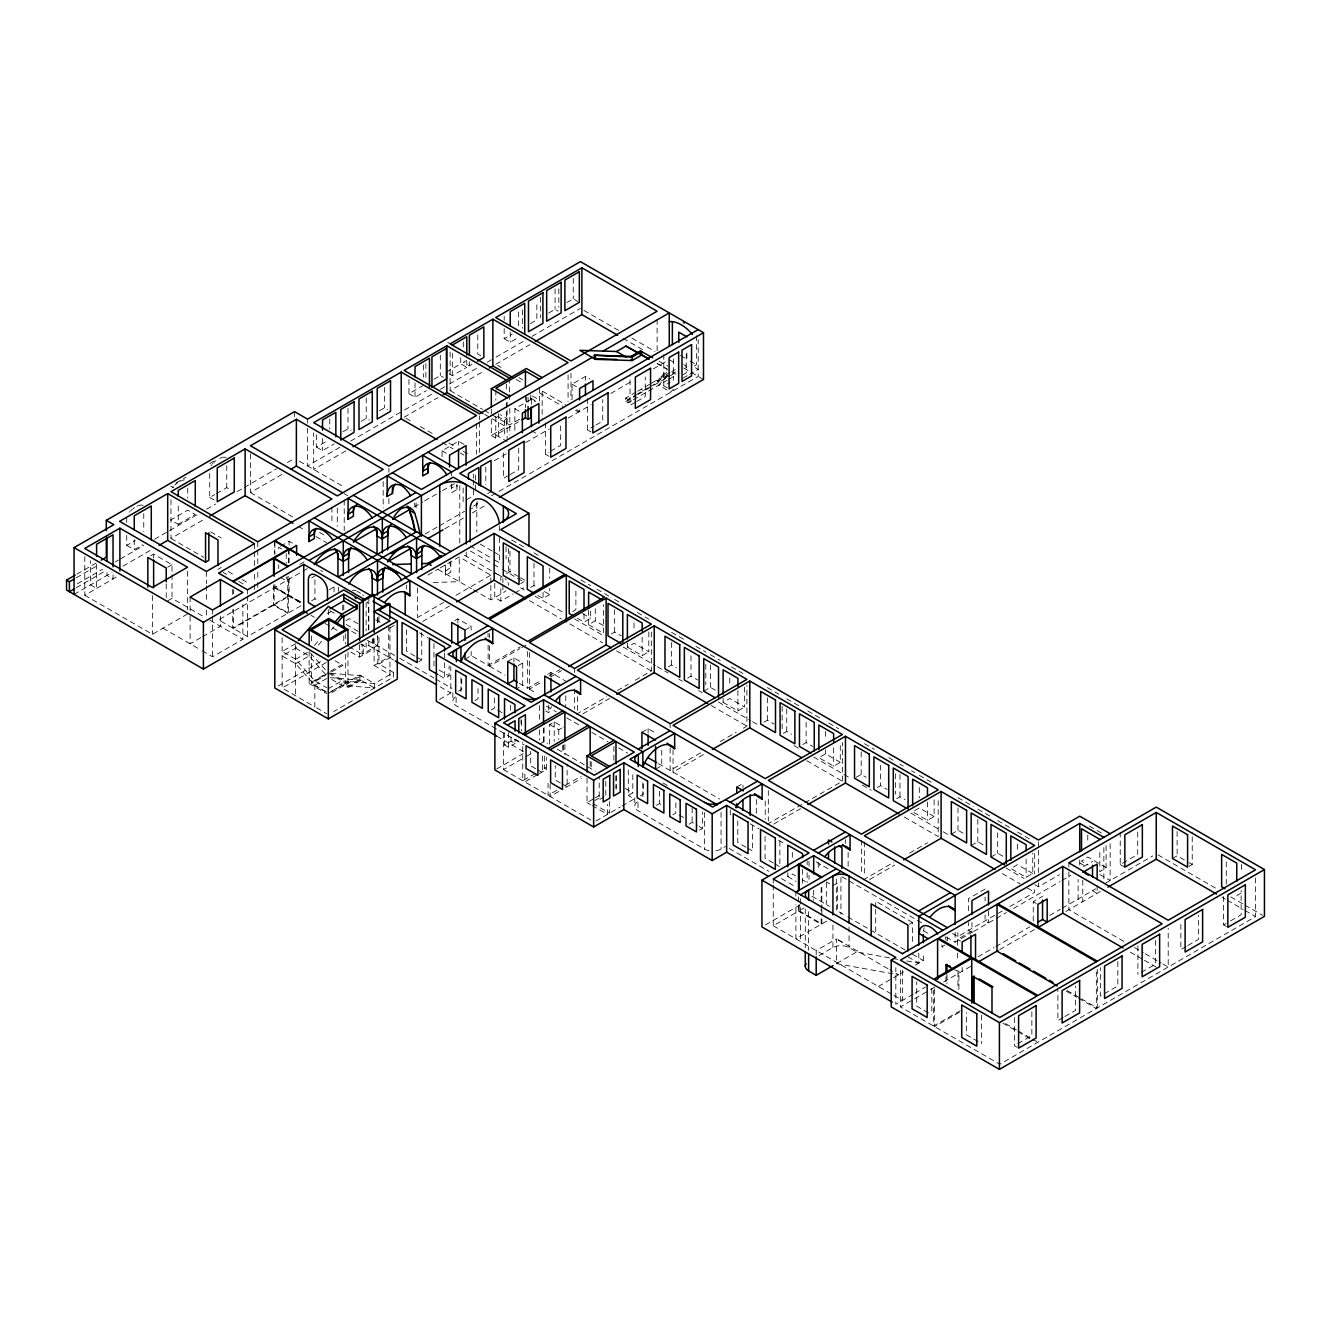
<?xml version="1.0" encoding="UTF-8"?>
<svg xmlns="http://www.w3.org/2000/svg" width="1331" height="1331" viewBox="0 0 1331 1331"><rect width="100%" height="100%" fill="white"/><g stroke="black" fill="none" stroke-linecap="round" stroke-linejoin="round"><path stroke-width="0.75" stroke-dasharray="5 3.75" d="M450.81 561.848L450.81 572.214L445.502 575.275L445.469 570.483A20.631 11.912 60 0 0 444.271 565.226M477.197 501.504A21.213 12.245 60 0 0 476.814 503.501L476.681 505.697L470.126 509.474M451.658 483.985L451.658 492.653L456.966 489.575L456.949 484.783M326.627 692.137L314.815 685.332L295.632 663.72L282.139 655.933L295.632 648.13L298.244 645.069M318.325 645.152L322.252 640.544M331.419 629.779L334.014 626.735M650.16 386.622L658.662 381.731L666.698 372.397M667.047 375.458L658.662 385.191L670.807 392.196L673.486 389.085M314.382 645.502L319.623 639.512M1106.094 845.684L1106.094 867.579L1099.822 871.755L1099.822 849.477M175.825 483.103L186.041 477.213M209.732 463.537L214.84 460.593M76.915 574.127L95.932 563.163M126.728 535.395L126.728 545.377L135.246 540.453M209.732 473.503L209.732 497.461L214.84 494.516M216.537 493.518L226.752 487.628L231.278 490.224M76.3 577.77L98.777 564.81M126.728 545.377L134.248 549.72L142.766 544.795M178.238 524.331L195.274 514.498L187.738 510.156L170.717 519.988L178.238 524.331L178.238 504.366M77.314 583.827L102.454 569.319M115.032 562.065L118.609 560.002M120.406 558.953L143.748 545.477M154.529 539.255L197.62 514.382M206.588 509.207L215.572 504.016M237.118 491.588L242.492 488.477M244.288 487.429L276.615 468.778M287.38 462.556L294.567 458.413M316.462 434.854L316.462 447.1L326.444 441.343M342.999 431.776L347.99 428.898L351.035 430.645M361.233 421.262L366.225 418.367L369.269 420.13M379.468 410.73L384.459 407.852L387.487 409.599M408.95 379.418L408.95 393.71L423.408 385.358M433.889 379.302L440.311 375.592L443.356 377.355M446.268 372.164L460.709 363.829L466.798 367.323L466.798 361.2M466.515 360.468L463.304 362.315L469.394 365.825L472.605 363.979M504.183 328.507L504.183 338.723L512.219 334.098M530.42 323.583L536.842 319.873L536.842 301.488M548.638 313.068L555.06 309.358L558.088 311.105M566.84 302.553L573.262 298.843L577.82 301.471M76.3 587.703L105.681 570.749M316.462 447.1L322.535 450.61L334.181 443.889M408.95 393.71L415.022 397.22L426.269 390.732M449.312 373.911L452.34 375.675L466.798 367.323M504.183 338.723L510.255 342.233L518.291 337.592M74.07 594.391L112.103 572.446M123.034 566.141L152.167 549.304M170.967 499.824L170.967 538.456L204.508 519.09M250.478 453.904L250.478 492.553L282.255 474.202M150.736 555.759L153.631 554.095L172.015 564.71L172.015 572.629M339.904 447.266L307.577 465.933L307.577 425.255M350.669 441.06L402.727 410.996M404.524 409.965L433.24 393.377M440.428 389.234L447.599 385.092M449.396 384.06L478.112 367.472M487.096 362.298L494.267 358.139M496.064 357.107L524.797 340.52M531.967 336.377L580.432 308.393M84.785 556.591L84.785 595.24L118.176 575.94M345.827 450.86L313.667 469.444L313.667 432.825M404.125 417.202L437.949 397.67M450.128 352L450.128 390.649L483.968 371.116M495.748 364.311L529.854 344.629M167.673 567.222L172.015 564.71M217.968 569.385L221.245 567.488M167.673 600.88L172.015 598.368L204.774 617.285M442.042 456.666L442.042 450.776L458.53 441.26L466.05 445.602M514.847 430.329L514.847 408.733L531.352 399.217L535.861 401.829M280.458 546.226L289.11 541.218L296.63 545.56M497.461 416.204L504.399 420.213L507.111 418.649L500.173 414.64M572.08 399.45L572.08 384.16L585.457 376.44L589.982 379.052M491.322 419.215L491.322 435.487L506.296 426.852L506.296 402.444M519.639 419.149L509.573 424.955L491.555 414.557M518.474 421.894L495.831 434.971L507.111 441.476M84.785 595.24L152.416 634.271L187.521 614.007M491.322 435.487L495.731 438.049L498.443 436.485L498.443 413.642M299.808 564.294L306.945 560.185M307.278 568.67L218.567 619.897L247.499 636.601L301.621 605.355M413.941 507.094L422.842 501.953M424.622 500.922L440.661 491.671M442.441 490.64L454.503 483.669M494.283 460.709L506.562 453.621M525.678 442.591L549.204 428.998M568.171 418.05L591.313 404.691M610.729 393.477L632.009 381.198M653.305 368.903L667.496 360.701M200.831 637.665L190.117 643.838L190.117 613.341M202.611 636.634L220.447 626.335L220.447 616.17M311.654 577.87L314.931 575.974M631.676 400.764L628.082 402.844L625.77 401.496L625.77 398.036L635.952 392.163M637.665 391.181L649.545 384.31M651.242 383.328L670.042 372.48M671.756 371.499L675.166 369.519M667.829 375.092L657.497 381.049L667.53 369.402L657.148 363.679M625.77 398.036L628.082 399.383L634.87 395.457M636.567 394.475L648.463 387.604M664.585 378.303L670.708 374.76M672.421 373.778L675.832 371.815M625.77 401.496L636.301 395.423M638.065 394.409L652.123 386.289M653.87 385.275L674.95 373.113M287.746 576.756L287.746 613.358L273.57 605.172L233.324 628.415L233.324 608.084M274.153 586.538L274.153 604.84L289.11 596.205L301.505 603.376L274.918 587.354L274.918 583.294M633.473 399.716L667.214 380.25M668.927 379.252L675.782 375.309M696.412 335.778L696.412 364.727L693.301 366.524L698.193 369.353L689.674 374.277M466.582 499.707L473.503 495.714L473.503 487.878M508.575 475.466L503.484 478.395L503.484 450.993M510.255 474.502L518.724 469.61L518.724 448.081M545.444 422.875L545.444 454.187L548.821 452.224M550.518 451.259L560.667 445.386L560.667 423.857M587.503 398.585L587.503 429.896L594.275 425.987M595.972 425.005L602.743 421.095L602.743 399.566M635.103 402.411L630.029 405.339L630.029 375.991M636.8 401.43L645.252 396.555L645.252 376.972M663.803 354.528L663.803 385.857L670.175 382.163M683.069 374.726L686.247 372.88L686.247 351.351M682.87 378.204L687.977 375.259M487.612 493.685L491.072 491.688M202.196 650.809L212.527 656.782L242.874 639.279L242.874 604.707M425.055 534.08L437.616 526.843M439.413 525.795L464.519 511.304M473.487 506.129L480.674 501.987M491.422 495.764L698.193 376.39L698.193 339.555M329.123 589.849L334.048 587.004A11.014 6.356 60 0 0 333.981 585.79M311.654 600.747L314.931 598.85L318.408 600.863M444.737 528.856L463.371 518.092M472.322 512.917L486.664 504.649M327.493 613.674L330.77 611.794M295.632 643.672L282.139 651.475L295.632 659.261L314.815 680.873L326.627 687.694M345.993 620.579L349.271 618.682L357.956 623.69M427.933 575.025L438.365 569.003M440.112 568.004L459.245 556.94L490.84 575.175L490.84 583.427M445.502 571.115L450.76 567.422A20.631 11.912 60 0 0 449.579 562.164M295.632 659.261L309.141 651.475L325.579 669.992M295.632 663.72L309.141 655.933L325.579 674.434M278.345 685.964L322.551 660.442M282.139 637.649L282.139 688.011L328.324 661.324M389.85 627.949L394.392 625.337M360.784 644.088L366.125 647.182L368.837 645.618L393.444 659.827M367.423 640.361L394.392 655.135L378.952 664.053L378.952 635.087M417.102 617.75L443.722 602.377M455.967 595.306L494.766 572.912L500.805 576.373L500.805 580.499M309.141 651.475L309.141 683.552L328.807 672.188M330.437 671.257L341.834 664.668M326.627 674.052L314.815 680.873L314.815 706.877L282.139 688.011M311.454 654.586L311.454 683.552L325.346 675.532M331.602 671.922L342.999 665.334L335.079 660.775M350.785 652.024L359.586 657.098L374.144 648.696M422.742 621.444L449.512 605.988M506.629 573.545L509.956 571.631L518.691 576.672M314.815 685.332L326.627 678.511M328.324 688.659L341.817 680.873L374.527 683.535L393.61 672.521L393.61 676.963L333.648 711.586M374.127 638.597L374.127 665.5L388.702 657.098L388.702 627.284M331.702 691.172L341.817 685.332L374.527 687.994L374.527 683.535L359.852 675.083L346.842 682.603L346.842 687.046L347.99 687.711L361.017 680.208L361.017 675.749L330.288 673.236M345.677 654.303L345.677 683.269L328.324 693.285L311.454 683.552M454.786 620.662L457.881 618.882L471.157 626.535L471.157 632.757M473.287 589.766L490.84 599.898L502.885 592.944A18.75 10.831 0 0 0 505.946 590.731M331.901 692.553L361.017 675.749M520.687 583.594L524.015 581.664M346.842 687.046L359.852 679.525L374.527 687.994M494.766 583.211L494.766 597.636L500.805 601.096L513.134 593.975M514.897 592.961L523.699 587.886M530.653 587.42L533.981 585.507L537.474 587.52M464.985 630.095L471.157 626.535M418.699 661.757L421.727 660.01L421.727 632.508M537.807 595.39L543.048 598.418L549.703 594.574L549.703 588.468M464.985 659.144L471.157 655.584L488.128 665.384L520.271 646.833M439.529 675.516L444.571 678.427L449.096 675.815L449.096 665.999M572.563 611.611L575.89 609.698L575.89 589.3M489.542 645.851L489.542 666.199L519.889 648.679M521.669 647.648L527.026 644.553M439.563 699.457L450.81 692.952L450.81 666.515M507.76 661.457L513.932 657.897L522.717 662.971L522.717 685.365L516.544 688.926M458.696 691.138L461.724 689.391L461.724 677.046M577.438 618.283L584.01 622.076L590.665 618.233L590.665 610.08M588.618 610.447L588.618 624.721L595.273 620.878L603.492 625.637M518.092 665.65L522.717 662.971M474.984 700.555L478.012 698.792L478.012 686.447M611.328 634.005L614.656 632.075L621.228 635.869M547.823 674.285L550.918 672.504L565.775 681.173M519.206 683.335L527.658 688.21L541.933 679.958M549.071 675.832L559.785 669.643M491.272 709.955L494.317 708.192L494.317 695.847M529.372 652.589L529.372 689.192L541.867 681.971M550.801 676.83L561.499 670.641M627.383 643.039L627.383 647.116L634.038 643.272L648.829 651.807L648.829 631.41M627.383 647.116L642.174 655.651L648.829 651.807M504.416 732.566L504.416 744.977L511.037 741.151L515.047 743.463L515.047 739.337M504.416 744.977L508.425 747.29L515.047 743.463M549.67 744.145L549.67 724.53L554.195 721.901L563.312 727.159M576.356 714.265L606.703 696.729M617.418 690.556L628.132 684.367M635.27 680.241L651.341 670.957L651.341 630.295M582.812 713.865L609.598 698.409M549.67 724.53L558.77 729.787L561.798 728.04M668.295 666.881L671.623 664.968L676.547 667.813M496.663 768.935L523.299 753.562M539.537 744.179L544.08 741.567L547.457 743.513M503.517 732.998L503.517 769.601L524.397 757.539M526.144 756.54L533.099 752.514M687.678 678.078L691.005 676.165L697.577 679.958M535.345 773.461L522.767 780.715L522.767 742.082M544.346 756.158L544.346 768.253L547.707 766.323M537.425 774.675L524.863 781.929L524.863 771.764M539.221 773.627L546.442 769.468L546.442 757.356M703.733 691.188L710.388 687.345L715.313 690.19M641.941 732.266L648.114 728.706L656.632 733.631M556.741 790.281L548.039 795.306L548.039 783.11M565.442 785.257L581.098 776.223M558.837 791.496L550.136 796.52L550.136 784.308M565.791 787.47L581.464 778.435M723.116 698.309L723.116 702.385L729.771 698.542L744.561 707.077L744.561 686.68M723.116 702.385L737.906 710.92L744.561 707.077M587.038 778.202L587.038 802.61L593.493 798.883M595.107 797.951L601.562 794.224M594.774 800.563L600.115 797.485M604.141 796.82L599.183 799.698L599.183 776.938M655.584 769.185L661.757 765.624L661.757 749.02M658.346 763.661L670.142 770.466L702.286 751.915M720.138 741.6L736.209 732.333M743.347 728.207L746.924 726.144L746.924 685.465M628.299 769.917L628.299 795.422L632.824 792.81L632.824 771.231M673.037 749.769L673.037 772.146L705.18 753.579M764.027 722.151L767.355 720.237L773.927 724.031M595.922 821.044L620.163 807.052M621.926 806.037L634.305 798.899L628.299 795.422M640.211 795.938L643.239 794.191L643.239 781.846M656.499 805.338L659.527 803.591L663.004 805.604M783.41 733.348L786.737 731.434L791.662 734.279M672.787 814.755L675.832 812.991L675.832 800.646M802.793 744.545L806.12 742.615L812.692 746.425M736.775 787.02L742.948 783.46L742.948 787.603M689.075 824.155L692.12 822.408L697.328 825.403M840.294 762.347L825.519 753.812L818.864 757.655L833.639 766.19L840.294 762.347L840.294 741.949M699.507 830.178L702.535 828.414L702.535 811.96M715.878 850.775A11.663 6.738 0 0 0 721.053 848.978L725.595 846.366M856.199 777.287L861.19 774.409L866.115 777.254M877.245 787.519L880.573 785.606L887.145 789.399M896.628 798.716L899.956 796.803L904.897 799.648M787.786 872.67L787.786 876.597L792.328 873.968L795.622 875.881M934.129 816.519L919.305 807.967L912.65 811.81L927.474 820.362L934.129 816.519L934.129 798.167M832.873 885.681L837.415 883.052L837.415 910.92L846.117 915.944M765.441 924.929L800.297 904.797M773.244 885.098L773.244 925.76L798.5 911.186L821.177 924.263L821.177 914.098M799.182 904.681L799.182 910.787L804.007 908.008M863.22 879.891L893.583 862.355M909.639 853.088L927.507 842.773M869.692 879.492L894.682 865.067M951.332 834.138L957.987 830.294L963.095 833.239M826.667 921.085L795.905 938.854L795.905 904.281M971.164 845.601L977.819 841.758L982.927 844.686M819.047 955.558L832.94 947.539A11.463 6.622 0 0 1 849.045 947.589L856.615 951.964L890.705 958.087M990.996 857.048L997.651 853.204L1002.742 856.149M816.202 954.693L816.202 950.567L836.434 938.904L836.434 963.627L856.615 951.964M909.422 924.196L912.434 922.45L912.434 944.311M985.09 889.058L968.519 898.625L968.519 912.55M1032.773 873.469L1017.483 864.651L1010.828 868.494L1026.118 877.312L1032.773 873.469L1032.773 853.088M1034.886 884.716L1038.479 886.795L1059.493 874.667M952.497 933.48L957.887 936.591L1002.792 910.67M1009.88 906.577L1034.669 892.269L1034.669 886.18M941.932 944.993A15.806 9.134 60 0 1 942.015 946.74L946.557 944.128M957.505 945.193L957.505 939.337L970.915 931.6M1083.517 866.597L1092.518 861.407M878.377 986.471L891.853 978.684M893.534 977.719L903.633 971.88M915.429 965.075L923.315 960.516L923.315 952.563M946.158 936.957L955.142 942.148L971.963 932.432L971.963 922.499M973.61 931.484L1006.419 912.55M1013.573 908.424L1060.075 881.555M1061.872 880.523L1070.823 875.365M1033.255 921.019L1033.255 901.686L1042.556 896.329M1120.22 832.108L1120.22 864.534L1137.722 854.419L1137.722 830.095M913.133 994.24L895.83 1004.24L895.83 967.62M914.913 993.209L925.561 987.07M978.035 956.773L994.074 947.522M995.854 946.491L1029.695 926.942M1049.66 915.412L1060.341 909.256M1062.121 908.224L1095.762 888.809M1105.445 883.218L1152.696 855.933M954.527 969.85L958.919 971.264L958.919 990.796M900.455 970.299L900.455 1006.902L912.833 999.764M914.613 998.732L928.755 990.563M930.519 989.549L935.826 986.487M943.612 981.995L973.859 964.526M999.714 949.602L1034.42 929.57M1065.832 911.436L1100.72 891.288M1172.495 858.462L1177.12 855.783L1187.185 861.59M1189.132 866.281L1192.227 864.501L1192.227 832.075M960.167 1010.745L933.647 1026.068L933.647 987.419M959.368 1012.325L934.612 1026.617L934.612 987.985M1236.749 895.547L1241.374 892.868M1017.866 1043.67L1031.858 1035.601L1031.858 1011.277M1063.136 1017.533L1057.879 1020.578L1057.879 990.164M1064.883 1016.535L1075.398 1010.462L1075.398 986.138M1141.399 972.345L1155.408 964.26L1155.408 939.952M1186.121 946.541L1180.863 949.569L1180.863 921.185M1187.868 945.526L1198.366 939.453L1198.366 915.129M1223.622 896.512L1223.622 924.895L1228.862 921.851M1230.609 920.852L1241.124 914.78L1241.124 890.456M1255.582 877.944L1255.582 916.593L999.797 1064.251L900.455 1006.902M767.039 824.355L802.926 803.841M804.723 802.809L842.407 781.28L842.407 742.631M773.71 824.072L800.613 808.682M433.24 582.496L459.245 581.664L459.245 556.94M330.288 677.695L361.017 680.208M892.718 958.453L898.741 959.535M906.76 960.982L918.789 963.145L918.789 953.196M836.434 963.627L898.575 974.808L889.724 969.7M659.061 361.267L667.813 366.092M300.756 601.911L274.918 587.354L300.457 602.094M680.391 355.477L686.879 359.22L686.879 351.085M690.057 361.067L696.412 364.727M683.735 364.578L686.047 365.909L686.047 369.369M583.993 310.456L621.294 331.985M631.959 338.141L655.052 351.484M669.26 359.686L675.699 363.396M683.735 368.038L703.5 379.451M623.074 338.357L642.79 349.737M657.148 363.363L666.798 368.92M672.454 372.198L675.915 374.194M656.349 380.383L658.662 381.731M663.803 385.857L667.33 387.887M641.06 389.218L643.372 390.549M572.08 384.16L579.601 388.502M576.606 409.715L579.601 411.445L579.601 407.619M480.79 355.743L477.762 353.979L477.762 333.565M497.544 365.343L501.122 367.406M519.04 377.754L522.617 379.817M542.333 391.198L565.608 404.641M575.491 410.347L578.503 412.078M516.145 379.418L523.316 383.561M539.438 392.861L562.714 406.304M447.782 342.416L452.34 345.045M532.5 395.989L539.421 399.982M587.503 429.896L591.047 431.943M534.979 400.548L528.058 396.555L528.058 406.937M514.847 408.733L522.368 413.076M531.352 430.628L538.872 434.971M450.128 390.649L482.554 409.366M484.351 410.397L489.758 413.525M484.684 414.374L506.296 426.852M545.444 454.187L548.971 456.234M1188.866 862.555L1192.227 864.501M405.922 418.233L411.296 421.345M420.247 426.519L432.791 433.756M448.913 443.057L456.067 447.199M463.238 451.325L470.409 455.468M1158.02 854.901L1216.551 888.709M1230.742 896.894L1243.171 904.065M1244.934 905.097L1262.67 915.329M442.441 442.657L453.172 448.863M460.343 453.006L463.92 455.069M1221.875 897.127L1225.435 899.174M1227.199 900.205L1243.171 909.422M1244.951 910.437L1255.582 916.593M442.042 450.776L448.048 454.254M1089.44 826.118L1102.767 833.805M1120.22 864.534L1124.845 867.196M1223.622 924.895L1226.433 926.509M1106.094 867.579L1087.76 856.998L1081.504 861.174L1088.159 865.034M1079.757 862.954L1086.029 866.581M1099.805 874.534L1110.137 880.506L1110.137 841.858M511.703 540.003L523.932 547.058M533.981 552.881L539.221 555.892M580.815 579.9L590.665 585.607M596.92 589.2L610.064 596.787M614.656 599.449L619.581 602.294M637.333 612.543L648.829 619.181M671.623 632.341L684.766 639.928M695.93 646.367L705.796 652.057M710.388 654.719L720.254 660.409M731.418 666.864L742.914 673.503M767.355 687.611L778.851 694.25M786.737 698.792L801.528 707.343M807.767 710.937L820.911 718.524M828.797 723.082L838.663 728.772M864.468 743.68L874.334 749.37M888.792 757.722L893.717 760.567M899.956 764.16L903.25 766.057M911.469 770.799L914.746 772.695M919.305 775.341L934.129 783.892M957.987 797.668L973.277 806.503M977.819 809.115L991.412 816.968M997.651 820.562L1011.244 828.414M1017.483 832.025L1031.076 839.861M480.241 544.113L492.287 551.067M494.017 552.049L500.889 556.025M470.126 545.843L492.586 558.804M494.317 559.802L499.491 562.797L499.491 536.01M520.438 577.687L525.678 580.699M544.462 591.563L549.703 594.574M582.462 613.491L590.665 618.233M470.425 551.034L491.721 563.329M493.485 564.344L500.589 568.453M502.353 569.468L523.649 581.763M588.618 624.721L603.409 633.257L603.409 604.707M464.369 555.277A18.75 10.831 0 0 1 466.249 556.192L496.297 573.545M498.077 574.576L503.368 577.637M520.587 587.786L524.181 589.866M534.979 596.105L563.745 612.709M574.543 618.932L603.309 635.553M623.091 646.966L655.451 665.65M657.248 666.698L668.046 672.92M678.827 679.159L682.437 681.222M698.609 690.573L702.219 692.652M718.391 702.003L750.767 720.687M752.564 721.718L757.955 724.829M793.925 745.593L801.112 749.752M813.707 757.023L851.457 778.818M862.255 785.057L871.239 790.248M910.803 813.075L941.383 830.727M943.18 831.775L950.367 835.918M1006.12 868.111L1024.088 878.493M299.442 461.225L344.113 487.013M1123.863 941.433L1068.86 909.689L1068.86 869.01M1134.494 947.572L1143.362 952.697M1145.142 953.728L1161.114 962.945M1162.878 963.96L1168.202 967.038L1168.202 928.389M344.213 493.668L347.757 495.714M529.522 600.63L561.366 619.015M569.768 623.873L602.693 642.873M616.569 650.892L651.341 670.957M711.27 705.563L746.924 726.144M806.786 760.716L842.407 781.28M904.331 817.034L938.205 836.583L938.205 797.951M1002.276 873.569L1020.261 883.967M1027.465 888.126L1034.669 892.269M1130.202 952.114L1142.614 959.285M1144.394 960.3L1158.586 968.502M1033.255 901.686L1036.35 903.466M438.198 569.518L471.54 588.768M250.478 492.553L292.986 517.094M319.573 532.433L326.644 536.526M298.26 526.327L305.348 530.42M315.979 536.559L326.611 542.699M971.963 932.432L968.519 930.452L968.519 922.499M1067.163 990.547L1079.574 997.718M1081.354 998.749L1097.31 1007.966L1097.31 969.317M1066.198 991.113L1076.829 997.252M1078.609 998.283L1096.345 1008.515L1096.345 971.913M209.732 497.461L214.241 500.057M489.542 666.199L505.214 675.25M529.372 689.192L536.543 693.335M673.037 772.146L719.638 799.049M357.057 591.297L360.585 593.327M281.739 548.954L278.728 547.224L278.728 551.117M957.505 939.337L960.599 941.117M170.717 486.065L173.729 487.795M419.498 632.89L428.449 638.065M546.392 706.145L556.308 711.869M566.756 717.908L581.081 726.177M591.829 732.383L607.934 741.683M618.665 747.889L627.616 753.047M750.168 823.806L759.069 828.947M778.652 840.244L785.789 844.37M816.053 861.839L828.514 869.043M841.957 876.796L847.348 879.907M849.145 880.939L922.816 923.464M912.434 922.45L875.698 901.237L875.698 907.21M545.643 710.937L548.771 712.75A25.688 14.841 -60 0 1 551.65 706.595M923.315 930.702L930.768 935.011M663.004 782.961L669.959 786.987M375.758 619.813L380.616 622.609M942.015 946.74L942.897 947.239M826.551 882.02L829.712 883.851M210.597 531.884L221.245 538.023M280.225 577.338L286.248 580.815L286.248 576.922M414.989 656.116L406.587 651.275L406.587 629.646M416.67 657.098L421.727 660.01M439.014 669.992L449.096 675.815M745.992 847.231L737.773 842.473L737.773 820.861M747.639 848.18L752.581 851.025L752.581 819.597M773.278 862.97L765.042 858.229L765.042 834.653M774.925 863.919L779.85 866.78L779.85 835.336M802.194 879.675L805.488 881.571M330.021 610.746L336.776 614.639M787.786 876.597L796.021 881.338M497.777 710.205L503.002 713.216M679.292 815.005L684.517 818.016M699.058 826.418L702.535 828.414M346.193 624.472L358.355 631.493M399.782 658.263L433.956 677.995M435.753 679.026L451.941 688.377M557.24 749.17L595.29 771.131M625.237 788.418L632.824 792.81M729.188 848.446L768.769 871.289M781.364 878.56L795.755 886.879M811.943 896.212L829.512 906.361M847.864 916.959L868.744 929.005M870.491 930.02L905.446 950.201M912.434 954.244L923.315 960.516M351.617 631.227L356.891 634.271M274.352 587.686L288.528 595.872L232.742 628.082L232.742 609.781M440.062 686.746L450.81 692.952M907.908 956.856L918.789 963.145M310.855 615.271L314.432 617.334M325.113 623.507L337.608 630.711M170.967 538.456L203.66 557.34M228.2 571.498L235.154 575.524M242.109 579.534L249.063 583.56M514.781 739.004L518.791 741.3M455.385 696.828A11.663 6.738 0 0 0 456.117 705.696L523.05 744.345A11.663 6.738 0 0 0 524.214 744.911M637.283 801.861A11.663 6.738 0 0 0 638.015 810.729L704.565 849.145A11.663 6.738 0 0 0 709.856 850.842M1005.554 1023.589L1016.335 1029.811M1018.132 1030.843L1030.71 1038.113M1032.507 1039.145L1037.897 1042.256M223.175 572.397L226.653 574.393M238.831 581.431L244.055 584.442M1002.792 1023.106L1033.338 1040.742M349.055 646.783L363.247 654.985L363.247 644.637M393.61 672.521L377.804 663.387L377.804 636.484M274.153 604.84L288.328 613.025L288.328 576.423M496.679 736.143L523.299 751.516M799.182 910.787L821.843 923.88L821.843 917.774M374.127 665.5L389.95 674.634M544.346 768.253L546.442 769.468M887.927 968.652L836.434 938.904L843.704 943.13M535.761 768.736L530.686 765.807L530.686 751.333M537.458 769.717L542.549 772.662L542.549 754.045M560.334 782.927L555.243 779.983L555.243 765.508M562.031 783.909L567.122 786.837L567.122 764.094M1017.183 1047.331L1014.355 1045.7L1014.355 1017.317M592.894 803.575L609.548 813.191L609.548 801.495M587.038 802.61L590.448 804.573M592.145 805.554L607.452 814.389L607.452 804.223M928.456 1012.908L916.71 1006.136L916.71 981.812M978.085 1041.557L966.339 1034.786L966.339 1012.492M295.632 648.13L309.141 655.933M503.517 769.601L590.748 819.963M773.244 925.76L892.153 994.423M893.883 995.422L902.485 1000.396L902.485 969.883M329.972 672.854L347.99 683.269M328.324 673.07L345.677 683.269M331.702 679.476L341.817 685.332L341.817 680.873M209.915 620.246L242.874 639.279M309.141 683.552L326.577 693.617M316.512 707.842L326.627 713.699M162.981 628.182L200.465 649.811M1241.374 864.501L1241.374 872.604M1226.284 861.856L1226.284 884.167M1177.12 831.459L1177.12 855.783M1137.905 945.992L1137.905 974.375M1117.84 961.631L1117.84 985.955L1100.338 996.07L1100.338 967.687M1103.865 847.514L1103.865 880.057M1097.143 885.548L1097.143 893.351L1092.518 890.689L1092.518 886.779M1087.76 835.103L1087.76 843.072M1082.768 880.19L1082.768 901.653L1078.127 898.991L1078.127 879.458M1079.757 860.026L1079.757 866.132M1068.86 862.904L1068.86 866.98M1038.479 842.057L1038.479 848.146M1038.479 850.193L1038.479 872.554M1038.479 882.719L1038.479 886.795M1034.669 853.637L1034.669 873.968M1026.118 858.961L1026.118 877.312M1017.483 844.253L1017.483 852.406M997.651 832.807L997.651 853.204M988.517 910.936L988.517 922.882L985.09 920.902L985.09 914.929M985.09 897.027L985.09 901.004M981.446 1015.12L981.446 1043.504M977.819 819.314L977.819 841.758M962.147 967.387L962.147 971.297M957.987 807.867L957.987 830.294M957.954 971.83L957.954 989.415M957.887 932.532L957.887 936.591M957.505 953.013L957.505 960.816M955.142 932.299L955.142 942.148M947.439 937.091L947.439 940.851M946.94 974.109L946.94 983.875M945.975 976.621L945.975 982.494M931.816 988.5L931.816 1014.838M927.474 802.011L927.474 820.362M919.305 787.569L919.305 797.768M899.956 774.359L899.956 796.803M895.364 773.744L895.364 794.141M880.573 765.209L880.573 785.606M875.698 909.189L875.698 933.031M864.335 841.907L864.335 874.45M861.19 751.982L861.19 774.409M861.44 840.244L861.44 872.787M849.045 926.992L849.045 947.589M848.13 852.489L848.13 867.013M845.368 839.611L845.368 843.421M840.942 877.528L840.942 914.131M836.317 878.909L836.317 911.452M833.639 747.839L833.639 766.19M832.94 925.062L832.94 947.539M826.335 882.636L826.335 904.531M825.519 731.385L825.519 739.537M825.519 749.736L825.519 753.812M821.809 887.245L821.843 907.609M821.843 909.639L821.843 915.745M821.177 887.661L821.177 903.932M821.177 905.962L821.177 912.068M818.249 862.604L818.249 868.328A25.688 14.841 -60 0 1 820.046 864.185M813.657 890.239L813.657 900.405M809.015 861.124L809.015 867.23M809.015 875.365L809.015 879.425M808.632 911.635L808.632 950.317M807.135 860.907L807.135 864.834M807.135 872.703L807.135 882.52M806.12 722.234L806.12 742.615M805.272 909.056L805.272 947.872M802.593 869.426L802.593 883.168M800.53 898.824L800.53 941.533M798.5 896.944L798.5 911.186M795.905 892.086L795.905 896.146M792.328 852.356L792.328 858.262M786.737 708.99L786.737 731.434M782.146 706.345L782.146 728.772M773.244 878.992L773.244 883.052M768.32 790.547L768.32 821.044M767.355 697.81L767.355 720.237M765.242 800.963L765.242 819.28M756.341 799.482L756.341 814.006M737.906 690.523L737.906 710.92M730.286 809.913L730.286 817.55M729.771 678.145L729.771 686.314M721.053 812.376L721.053 848.978M710.388 664.918L710.388 687.345M705.796 664.302L705.796 684.7M704.565 812.542L704.565 849.145M692.12 808L692.12 822.408M691.005 655.767L691.005 676.165M673.353 358.804L673.353 380.333M671.623 642.524L671.623 664.968M670.142 723.698L670.142 727.758M670.142 748.105L670.142 770.466M659.527 791.246L659.527 803.591M657.115 319.373L657.115 351.916M648.114 728.706L648.114 732.849M642.84 782.828L642.84 796.62M642.174 637.299L642.174 655.651M638.015 802.593L638.015 810.729M634.754 797.801L634.754 805.92M634.038 622.875L634.038 631.027M628.082 399.383L628.082 402.844M616.17 775.407L616.17 789.882M615.987 776.123L615.987 788.318M614.656 609.648L614.656 632.075M613.89 746.441L613.89 762.696M605.805 781.38L605.805 795.871M595.273 608.65L595.273 620.878M591.23 761.931L591.23 770.067M590.165 761.199L590.165 769.335M585.457 376.44L585.457 380.267M584.01 613.907L584.01 622.076M577.454 696.629L577.454 710.854M574.559 668.511L574.559 672.588M574.559 688.842L574.559 709.19M573.262 278.429L573.262 298.843M570.982 373.162L570.982 399.599M568.087 374.843L568.087 401.28M565.775 695.697L565.775 706.062M564.893 744.578L564.893 754.744M563.312 744.828L563.312 752.664M562.797 745.41L562.797 753.546M558.82 288.81L558.82 307.178M558.77 729.787L558.77 739.587M555.06 288.943L555.06 309.358M554.195 721.901L554.195 741.533M550.918 672.504L550.918 676.381M549.703 568.071L549.703 578.27M548.771 705.131L548.771 712.75M544.08 727.774L544.08 741.567M543.547 728.19L543.547 742.432M543.048 592.312L543.048 598.418M542.15 391.846L542.15 418.283M540.602 297.279L540.602 317.693M539.537 705.546L539.537 719.772M539.537 729.954L539.537 740.119M539.438 387.304L539.438 401.546M533.981 563.063L533.981 585.507M531.352 399.217L531.352 405.106M530.77 394.991L530.77 403.293M527.658 651.591L527.658 688.21M526.344 396.971L526.344 405.106M525.429 395.49L525.429 407.702M522.401 309.84L522.401 328.208M521.403 720.687L521.403 731.035M521.02 719.505L521.02 723.615M518.641 312.003L518.641 328.341M513.932 657.897L513.932 661.973M511.037 737.025L511.037 741.151M510.605 705.264L510.605 711.436M510.255 332.018L510.255 342.233M509.956 551.234L509.956 571.631M509.573 378.187L509.573 392.412M509.573 394.458L509.573 400.548M509.823 408.467L509.823 434.921M508.625 548.572L508.625 573.095M508.425 732.815L508.425 747.29M507.111 401.912L507.111 408.001M507.111 410.048L507.111 438.515M506.296 384.143L506.296 390.249M506.063 546.658L506.063 559.003M504.399 420.213L504.399 436.818M504.183 316.262L504.183 320.355M502.885 578.652L502.885 582.728M502.885 584.775L502.885 592.944M500.805 588.735L500.805 601.096M499.491 525.712L499.491 533.964M495.831 390.216L495.831 400.381M495.831 416.653L495.731 438.049M491.322 409.05L491.322 417.185M490.84 585.49L490.84 599.898M489.542 633.656L489.542 637.732M488.061 633.323L488.061 637.133M488.128 645.053L488.128 665.384M485.765 467.098L485.765 484.717M479.36 415.904L479.36 419.964M479.36 421.994L479.36 452.507M476.814 503.501L476.814 531.967M476.465 423.674L476.465 454.17M475.383 475.051L475.383 482.887M475.383 484.833L475.383 490.706M473.503 474.185L473.503 478.095M473.503 480.058L473.503 485.931M471.157 651.441L471.157 655.584M469.394 361.749L469.394 365.825M466.249 552.115L466.249 556.192M463.304 341.901L463.304 348.023M463.121 488.011L463.121 501.704M460.942 677.795L460.942 691.588M460.709 357.69L460.709 363.829M459.777 485.599L459.777 544.895M458.53 441.26L458.53 445.186M457.881 618.882L457.881 623.024M456.966 489.575L456.966 484.933L451.658 487.995A20.664 11.929 60 0 0 451.209 485.233M456.117 697.577L456.117 705.696M452.839 692.769L452.839 700.905M452.34 353.214L452.34 375.675M451.658 471.956L451.658 475.966M445.502 564.91L445.502 575.275M444.571 652.889L444.571 660.758M444.571 662.722L444.571 678.427M440.311 355.177L440.311 375.592M433.956 643.489L433.956 667.081M425.87 363.529L425.87 379.851M423.408 364.944L423.408 377.205M417.385 587.936L417.385 616.403M416.087 502.835L416.087 511.104M415.022 382.929L415.022 397.22M406.437 585.158L406.437 589.167M389.95 627.051L389.95 679.093M388.885 468.129L388.885 472.189M388.885 498.643L388.885 504.732M384.459 387.437L384.459 407.852M383.178 481.589L383.178 508.026M378.952 616.469L378.952 624.738M377.804 617.867L377.804 624.073M377.522 617.584L377.522 625.52M377.522 635.469L377.522 645.402L362.082 654.32L362.082 643.971M373.362 639.03L373.362 643.006M372.979 638.081L372.979 648.014M372.68 639.329L372.68 643.389M368.837 598.85L368.837 631.393M368.837 641.559L368.837 645.618M368.388 629.713L368.388 606.82A11.014 6.356 60 0 0 367.339 601.728M366.225 397.952L366.225 418.367M366.125 602.444L366.125 630.911M366.125 643.106L366.125 647.182M359.852 675.083L359.852 679.525M359.586 644.686L359.586 657.098M347.99 408.484L347.99 428.898M347.99 652.074L347.99 687.711M345.677 633.606L345.677 643.954M344.213 500.023L344.213 530.537M343.764 604.956L343.764 611.095M343.764 635.669L343.764 644.171M342.716 605.306L342.716 611.029M338.44 587.204L338.44 591.33M337.275 508.093L337.275 526.394M334.048 587.004L334.048 592.728M331.918 507.128L331.918 523.399M329.772 418.999L329.772 429.214M328.324 609.764L328.324 615.904M322.535 438.365L322.535 450.61M314.931 579.784L314.931 598.85M311.454 635.968L311.454 644.237M307.577 419.149L307.577 423.225M295.632 645.169L295.632 695.797M294.567 411.628L294.567 417.734M289.11 541.218L289.11 545.128M289.11 549.437L289.11 562.68M289.11 577.904L289.11 596.205M288.528 549.104L288.528 563.329M286.248 553.513L286.248 563.263M278.728 564.777L278.728 568.67M274.918 542.615L274.918 554.811M274.352 540.918L274.352 553.114M273.57 584.841L273.57 605.172M257.765 541.8L257.765 547.906M257.765 549.936L257.765 564.178M257.765 572.297L257.765 580.432M257.765 582.479L257.765 588.568M254.487 543.697L254.487 549.786M254.487 551.833L254.487 566.058M254.487 574.193L254.487 582.329M254.487 584.359L254.487 590.465M247.499 589.833L247.499 593.892M247.499 595.922L247.499 636.601M233.324 589.766L233.324 593.842M232.742 589.433L232.742 595.539M226.752 465.667L226.752 487.628M212.527 610.014L212.527 614.073M212.527 616.12L212.527 656.782M206.405 571.448L206.405 583.644M206.405 585.69L206.405 601.961M206.405 610.097L206.405 618.233M190.117 597.07L190.117 611.312M187.738 488.194L187.738 498.177M187.521 571.298L187.521 609.931M172.015 574.609L172.015 598.368M166.225 583.893L166.225 597.752M153.631 554.095L153.631 558.055M152.416 595.639L152.416 634.271M143.765 513.583L143.765 531.551M134.248 539.737L134.248 549.72M126.728 517.426L126.728 523.416M113.052 574.892L113.052 578.918L106.979 575.408L106.979 571.398M96.597 564.327L96.597 588.402L90.525 584.891L90.525 560.817M504.965 578.719A18.75 10.831 0 0 1 506.279 579.9M508.076 582.529A18.75 10.831 0 0 1 508.625 585.341M923.747 930.951A15.822 9.134 60 0 1 924.147 927.757M945.06 936.808A15.806 9.134 60 0 1 946.175 940.568M362.614 594.807A11.014 6.356 60 0 1 363.579 595.739M352.316 590.415A11.014 6.356 60 0 1 356.043 590.781M320.704 570.616A11.014 6.356 60 0 1 322.734 571.465M414.207 503.185A23.792 13.726 60 0 1 415.022 505.763M219.781 458.346A17.919 10.349 -60 0 1 222.044 457.515M222.776 457.365A17.919 10.349 -60 0 1 226.154 457.481M210.947 465.734A17.536 10.116 -60 0 1 211.612 464.885M212.294 464.086A17.536 10.116 -60 0 1 212.993 463.304M213.709 462.572A17.536 10.116 -60 0 1 215.938 460.659M172.631 487.462A19.416 11.214 -60 0 1 173.313 486.68M174.727 485.183A19.416 11.214 -60 0 1 177.705 482.687M180.001 481.29A19.416 11.214 -60 0 1 180.75 480.924M181.515 480.607A19.416 11.214 -60 0 1 184.46 479.875M129.357 512.152A22.694 13.094 -60 0 1 130.055 511.403M130.771 510.671A22.694 13.094 -60 0 1 132.235 509.34M132.984 508.725A22.694 13.094 -60 0 1 134.481 507.593M136.794 506.229A17.004 9.816 -60 0 1 137.559 505.88M138.308 505.597A17.004 9.816 -60 0 1 143.166 505.381"/><path stroke-width="1.5" d="M421.877 555.493L416.57 558.571L411.262 555.493L411.229 550.718M348.572 558.288L343.265 561.349L337.958 558.288L337.958 553.48M385.125 567.089A23.792 13.743 -60 0 0 382.812 578.053L377.505 581.115L372.198 578.053L372.347 575.741M406.321 537.657A20.68 11.929 60 0 0 382.762 532.134L382.33 539.055L377.022 535.994A23.875 13.776 -60 0 0 373.545 526.144M430.212 462.639A20.664 11.929 60 0 0 428.033 468.079L428.033 472.871L422.726 475.932L422.726 455.252L451.658 471.956M377.022 535.994L376.64 528.557M387.637 549.903L388.07 529.072A20.68 11.929 60 0 1 391.048 524.481M336.627 623.673L341.834 617.567L357.257 608.65L357.257 605.306L343.764 597.519M298.36 640.577L328.324 606.42L341.834 614.223L357.257 605.306M335.329 621.644L341.834 614.223L341.834 617.567M106.297 530.57L106.297 520.338L294.567 411.628L307.577 419.149L580.432 261.625L703.5 332.683L703.5 379.451L499.208 497.395M74.07 594.391L74.07 547.623L113.817 524.68L106.297 520.338M167.689 493.568L119.607 521.336L206.405 571.448L254.487 543.697L167.689 493.568L167.689 540.353L205.556 562.214L208.834 560.318L208.834 532.833M245.12 448.88L170.967 491.688L257.765 541.8L331.918 498.992L245.12 448.88L245.12 495.648L292.953 523.266M296.38 419.282L250.478 445.769L337.275 495.897L383.178 469.394L296.38 419.282L296.38 466.05L342.433 492.636M119.89 528.191L84.785 548.455L152.416 587.503L187.521 567.222L119.89 528.191L119.89 570.899M401.23 372.098L313.667 422.659L388.885 466.1L476.465 415.538L401.23 372.098L401.23 418.882L352.981 446.734M506.296 380.067L446.85 345.761L404.125 370.434L479.36 413.858L568.087 362.631L492.869 319.207L450.128 343.864L509.573 378.187M581.88 267.797L495.748 317.527L570.982 360.967L657.115 311.238L581.88 267.797L581.88 314.582L535.228 341.518M452.34 345.045L466.798 336.71L466.798 355.078M307.295 613.208L303.734 611.145L203.41 669.077L66.55 590.049L66.55 580.116L75.185 575.125M101.106 560.168L106.297 557.173L106.297 538.756M66.55 580.116L69.395 581.763L74.586 578.769M74.586 588.701L69.395 591.696L69.395 581.763M477.413 361.2L483.835 357.49L483.835 326.86L469.394 335.212L469.394 355.627M159.071 545.327L167.689 540.353M209.799 516.029L245.12 495.648M291.073 469.111L296.38 466.05M443.29 394.592L446.85 392.545L482.87 413.325M489.309 368.038L492.869 365.975L512.568 377.355M491.322 407.02L491.322 388.719L526.344 368.487L542.15 377.605M539.438 379.185L525.429 371.099L495.831 388.186L509.823 396.272M592.428 357.274L218.567 573.112L247.499 589.833L416.087 492.487M603.143 351.085L669.26 312.901L669.26 346.443M220.447 579.551L190.117 597.07L212.527 610.014L242.874 592.495L220.447 579.551L220.447 605.988M616.719 359.403L594.292 358.688L594.292 355.227L630.994 356.392L640.411 350.968L641.559 351.634L641.559 355.094L632.158 360.535L595.456 359.353L579.834 350.336L616.536 351.5L625.936 346.077L648.679 358.605M348.09 514.215L353.397 511.154L353.78 509.224A20.697 11.946 60 0 1 356.758 504.565M309.025 536.925L314.349 533.731A20.664 11.929 60 0 1 316.528 528.274M428.033 468.229L422.726 471.157A20.664 11.929 60 0 1 432.093 463.171A20.664 11.929 60 0 1 446.75 474.685M232.742 581.298L288.528 549.104M233.324 581.647L289.11 549.437M289.709 549.57L296.63 545.56L296.63 555.31M333.049 540.319A20.664 11.929 60 0 0 318.392 528.823A20.664 11.929 60 0 0 309.042 536.792L309.025 541.584L314.332 538.523L314.332 529.854M421.395 536.227L421.395 495.548L387.155 475.783L387.155 496.48L392.462 493.418A23.792 13.726 60 0 1 395.357 484.185M372.198 517.892A20.697 11.946 60 0 0 348.489 512.285L348.09 519.29L353.397 516.228L353.397 507.178M521.952 419.881L525.429 417.867L528.058 419.381L530.77 417.818L530.77 407.436M641.559 351.634L632.158 357.074L594.292 355.227M698.193 329.606L421.395 489.425L392.462 472.721M309.507 560.151L453.222 477.18L516.395 513.65L373.362 596.221L460.942 646.783L460.942 662.039A25.688 14.841 -60 0 1 476.847 641.991A25.688 14.841 -60 0 1 492.769 643.655L492.769 628.415L448.015 654.253L531.152 702.252L575.907 676.414M703.5 332.683L459.777 473.387L528.973 513.333L528.973 546.026M74.07 547.623L203.41 622.292L303.734 564.377L364.345 599.383M314.366 564.577L337.425 551.267M353.397 542.05L376.54 528.69M392.578 519.423L410.381 509.157M343.265 556.691L348.589 553.496A20.664 11.929 60 0 1 350.768 548.039M382.33 534.197L387.637 531.136M382.33 538.789L387.637 535.727M338.44 576.855L416.57 531.751M343.747 579.917L421.877 534.812M391.214 553.629L403.659 546.442M387.637 561.815L410.73 548.488M428.05 538.473L443.057 529.821M377.804 609.598L397.287 620.845L397.287 679.093L328.324 718.906L274.802 688.011L274.802 629.763L343.764 589.949L363.247 601.196L363.247 636.368M362.082 600.514L372.979 594.225L374.144 594.89L359.586 603.309L343.764 594.175L282.139 629.763L328.324 656.416L389.95 620.845L374.127 611.711L388.702 603.292L389.85 603.975L389.85 618.516M377.505 576.456L382.829 573.262A20.664 11.929 60 0 1 385.008 567.805M416.57 554.411L421.927 550.768A20.631 11.912 60 0 1 424.123 545.377M330.038 608.783L343.764 600.863L357.257 608.65M309.141 645.552L309.141 629.763L328.807 618.399L347.99 629.48L347.99 645.918M328.807 619.73L311.454 629.763L328.324 639.496L345.677 629.48L328.807 619.73L328.807 640.427M421.478 563.629L427.667 563.429L441.526 555.526M378.054 598.933L409.881 580.566L409.881 595.806A25.688 14.841 -60 0 0 393.976 594.142A25.988 15.007 -60 0 0 384.792 602.294M494.15 533.432L417.385 577.77L488.128 618.616L564.893 574.277L494.15 533.432L494.15 580.216L456.666 601.862M528.973 513.333L500.805 529.605L1038.479 840.011L1079.757 816.186L1110.137 833.722M378.952 610.264L389.85 603.975M309.141 629.763L328.324 640.827L347.99 629.48M274.802 629.763L328.324 660.658L397.287 620.845M566.307 575.092L489.542 619.414L527.658 641.426L604.424 597.103L566.307 575.092L566.307 621.876M496.679 736.143L436.335 701.304L436.335 654.536L450.81 646.184L389.85 610.979M456.234 644.071L488.061 625.703M606.137 598.101L529.372 642.424L574.559 668.511L651.341 624.189L606.137 598.101L606.137 644.87L568.653 666.515M517.443 682.321L513.932 680.291L507.76 683.851L507.76 661.457L516.544 666.532L516.544 688.926M654.236 625.853L577.454 670.175L670.142 723.698L746.924 679.376L654.236 625.853L654.236 672.637L707.709 703.5M767.837 875.981L726.659 852.206L712.185 860.558L623.84 809.547L593.643 826.984L494.882 769.967L494.882 723.182L525.08 705.763L436.335 654.536M543.547 699.723L503.517 722.833L594.275 775.224L634.305 752.115L543.547 699.723L543.547 724.114M548.771 697.494L580.599 679.126L580.599 694.366A25.688 14.841 -60 0 0 555.443 700.955M508.425 724.546L515.047 720.72L515.047 731.052M522.767 733.947L562.797 710.837M524.863 735.145L564.893 712.035L564.893 740.518M616.735 694.283L654.236 672.637M548.039 748.538L588.069 725.428M550.136 749.736L590.165 726.626L590.165 755.11M587.038 772.113L587.038 755.842L613.89 740.335M749.802 681.039L673.037 725.362L765.242 778.602L842.407 734.496L749.802 681.039L749.802 727.824L801.445 757.622M638.148 749.103L669.975 730.719M494.882 723.182L593.643 780.216L623.84 762.779L712.185 813.79L726.659 805.438L809.015 852.988L761.948 880.157L761.948 926.942L892.269 1002.176M712.318 749.469L749.802 727.824M757.422 781.214L712.667 807.052L629.912 759.269L674.667 733.431L674.667 748.688A25.688 14.841 -60 0 0 658.745 747.007A25.688 14.841 -60 0 0 642.84 767.055L642.84 751.815L544.08 694.782M730.286 802.294L762.114 783.926L762.114 799.166A25.688 14.841 -60 0 0 735.61 807.551M813.54 850.359L845.368 831.991M821.177 877.495L798.5 864.401L773.244 878.992L902.668 953.828M799.182 890.456L799.182 864.019L813.657 855.667L942.897 930.286M818.249 853.071L850.076 834.703L850.076 849.943A25.688 14.841 -60 0 0 824.921 856.532M941.1 791.479L864.335 835.801L957.887 889.823L1034.669 845.501L941.1 791.479L941.1 838.264L995.072 869.426M795.905 892.086L836.317 868.744M800.53 894.748L840.942 871.422M903.616 859.909L941.1 838.264M918.623 911.036L950.45 892.652M806.153 963.711A11.463 6.622 0 0 0 808.632 970.931L816.202 975.307L833.056 965.574M1103.865 837.349L1079.757 823.423L918.789 916.36L918.789 945.243M902.485 953.612L1156.24 807.102L1264.45 869.576L1264.45 916.36L999.415 1069.375L891.204 1006.902L891.204 960.133L895.83 957.455L761.948 880.157M937.59 938.688L900.455 960.133L933.647 979.283L970.781 957.854L937.59 938.688L937.59 979.366M1062.787 866.414L938.555 938.139L1037.897 995.488L1162.129 923.764L1062.787 866.414L1062.787 913.182L1123.098 948.005M1156.24 812.459L1068.86 862.904L1168.202 920.253L1255.582 869.808L1156.24 812.459L1156.24 859.227L1216.567 894.049M1082.768 872.371L1097.143 864.069L1097.143 879.691M945.975 972.728L945.975 964.908L950.351 966.323M971.746 958.403L934.612 979.849L999.797 1017.483L1036.932 996.054L971.746 958.403L971.746 1003.141M1037.914 922.2L1042.556 919.521L1047.181 922.2L1047.181 899.007L1037.897 904.365L1037.897 927.557L1062.787 913.182M979.117 961.498L997.967 950.6M1107.891 887.145L1156.24 859.227M891.204 960.133L999.415 1022.607L1264.45 869.576M845.484 736.276L768.32 780.382L861.44 834.138L938.205 789.815L845.484 736.276L845.484 783.044L898.974 813.94M807.801 804.59L845.484 783.044M392.628 564.544L411.179 563.961M640.411 350.968L652.656 357.706M649.162 359.254L640.411 354.429L641.559 355.094M274.352 540.918L370.983 595.639M686.879 336.843L678.76 332.151L678.76 342.333M581.88 314.582L617.7 335.262M625.936 346.077L638.797 353.497M630.994 356.392L632.158 357.074L632.158 360.535L630.994 359.869M616.536 351.5L626.169 357.074M491.322 388.719L507.111 397.836M1225.002 888.775L1221.642 886.829L1221.642 854.402L1236.749 863.12L1236.749 881.355M401.23 418.882L437.067 439.563M1099.822 839.345L1081.504 828.764L1081.504 851.058M428.033 452.191L456.966 468.895M1084.931 873.186L1088.375 875.166M601.762 599.682L588.618 592.095L588.618 608.417M407.02 506.213L410.564 508.259M420.064 534.313A262.906 151.784 -60 0 0 414.723 513.317L409.416 510.255A22.694 13.11 -60.6 0 0 407.269 506.712M534.313 593.376L527.326 589.35L527.326 556.707L543.048 565.791L543.048 588.219M572.513 615.438L569.235 613.541L569.235 580.898L584.01 589.433L584.01 609.831M621.144 643.505L608.001 635.919L608.001 603.292L622.792 611.827L622.792 642.424M715.229 697.827L703.733 691.188L703.733 658.562L718.524 667.097L718.524 697.694M810.978 753.096L799.465 746.458L799.465 713.832L814.256 722.367L814.256 750.917M906.444 808.233L893.301 800.646L893.301 768.004L908.091 776.539L908.091 809.181M1004.589 864.884L990.996 857.048L990.996 824.405L1006.286 833.239L1006.286 863.836M353.397 495.282L450.81 551.516M494.15 580.216L525.995 598.601M606.137 644.87L611.362 647.881M445.502 554.578L348.09 498.343L348.09 519.29M427.667 563.429L431.177 565.459M997.967 903.832L1097.31 961.182M1096.345 961.747L997.002 904.398L997.002 951.166L1057.33 985.988M314.332 517.826L411.745 574.06M406.437 577.122L309.025 520.887L309.025 541.584M387.437 567.821L397.653 573.728M405.19 577.854L955.142 895.364L955.142 924.413M404.341 591.996A25.688 14.841 -60 0 1 405.19 593.094L409.881 595.806M492.769 643.655L488.061 640.943A25.688 14.841 -60 0 0 487.229 639.845M580.599 694.366L575.907 691.654A25.688 14.841 -60 0 0 575.059 690.556M674.667 748.688L669.975 745.976A25.688 14.841 -60 0 0 667.097 743.147M762.114 799.166L757.422 796.454A25.688 14.841 -60 0 0 754.544 793.625M850.076 849.943L845.368 847.231A25.688 14.841 -60 0 0 844.536 846.133M559.602 684.65L544.745 676.065L544.745 695.481M655.584 740.152L641.941 732.266L641.941 748.871M743.463 790.88L736.775 787.02L736.775 793.243M831.875 841.924L828.514 839.994L828.514 844.137M838.597 845.817L841.957 847.747L841.957 868.494M1003.291 953.678L1015.719 960.849M1019.263 962.895L1029.911 969.051M1033.455 971.098L1045.867 978.268M1049.41 980.315L1052.971 982.361M725.595 799.582L947.439 927.674M274.918 540.586L303.867 557.29M648.114 757.755L656.632 762.68M372.979 601.246L383.844 607.518M534.164 699.091L464.985 659.144L464.985 652.922M643.655 762.297L717.359 804.856M288.328 566.257L274.153 558.072L274.153 576.373M287.746 566.59L273.57 558.404L273.57 574.659M799.182 864.019L821.843 877.096M918.789 933.33L927.99 938.638M979.25 978.901L992.959 986.837M609.548 766.406L591.23 755.842L615.987 741.55L615.987 763.911M587.038 755.842L607.452 767.621M945.975 964.908L952.813 968.868M437.832 674.551L429.431 669.693L429.431 638.248L444.571 646.999L444.571 650.926M315.331 606.653L308.376 602.644L308.376 579.767A11.014 6.356 60 0 1 316.162 575.258L319.706 577.305A11.014 6.356 60 0 1 327.493 590.798L327.493 600.331M395.24 660.858L436.468 684.666M410.031 512.136L411.179 515.979M1092.518 865.3L1092.518 877.013M1079.757 823.423L1079.757 851.89M1042.556 900.189L1042.556 919.521M1026.118 850.808L1026.118 844.686L1010.828 835.851L1010.828 860.325M999.415 1022.607L999.415 1069.375M991.994 1012.941L991.994 987.386L973.144 976.488L973.144 1002.06M988.517 904.98L988.517 891.055L971.963 900.605L971.963 914.53M975.54 959.651L975.54 934.279L962.147 942.015L962.147 951.781M974.109 975.939L974.109 1003.458M970.915 935.51L970.915 956.989M946.94 964.343L946.94 972.162M927.474 795.888L927.474 787.736L912.65 779.184L912.65 805.688M923.315 934.678L923.315 942.631M907.908 950.9L907.908 925.078L871.173 903.865L871.173 935.643M849.045 922.865L849.045 876.097A11.463 6.622 0 0 0 832.94 876.048L832.94 914.863M834.687 846.799L834.687 863.403M833.639 741.716L833.639 733.564L818.864 725.029L818.864 749.503M828.514 852.439L828.514 858.661M816.202 956.756L816.202 975.307M813.657 855.667L813.657 873.968M808.632 900.288L808.632 890.073A11.463 6.622 0 0 0 808.632 899.423M808.632 954.443L808.632 970.931M805.272 951.948L805.272 966.256M802.593 857.63L802.593 853.703L787.786 845.152L787.786 866.764M798.5 864.401L798.5 890.838M750.168 794.757L750.168 815.504M742.948 800.047L742.948 810.429M737.906 686.447L737.906 678.294L723.116 669.759L723.116 694.233M736.775 803.625L736.775 807.767M726.659 805.438L726.659 852.206M712.185 813.79L712.185 860.558M672.371 321.902L672.371 344.646M655.584 746.375L655.584 769.185M648.114 734.928L648.114 745.31M642.174 631.177L642.174 623.024L627.383 614.489L627.383 638.963M638.314 766.623L638.314 754.427A11.663 6.738 0 0 0 638.015 763.944M623.84 762.779L623.84 809.547M595.456 355.893L595.456 359.353M593.643 780.216L593.643 826.984M592.977 390.349L592.977 380.782L579.601 388.502L579.601 399.982M585.457 384.093L585.457 395.557M559.602 696.296L559.602 704.066M550.918 678.328L550.918 691.92M538.872 423.191L538.872 403.559L522.368 413.076L522.368 432.708M531.352 407.07L531.352 426.702M528.058 406.937L528.058 419.381M525.429 371.099L525.429 387.354M525.429 409.732L525.429 417.867M525.412 733.348L525.412 714.73L518.791 718.557L518.791 733.032M524.713 333.898L524.713 303.268L510.255 311.604L510.255 325.895M514.947 712.734L514.947 704.498L504.516 698.476L504.516 719.056M513.932 664.003L513.932 680.291M503.368 522.467L503.368 506.129A18.75 10.831 0 0 1 502.885 521.453M492.869 319.207L492.869 365.975M491.072 491.688L491.072 460.376L480.691 466.366L480.691 485.948M478.811 485.083L478.811 467.464L468.429 473.453L468.429 479.326M470.126 541.8L470.126 509.474A21.213 12.245 60 0 1 485.116 500.822A20.331 11.746 60 0 1 499.375 523.482M466.05 465.234L466.05 445.602L449.562 455.119L449.562 466.898M466.249 543.93L466.249 484.7A18.75 10.831 0 0 0 439.712 484.966L439.712 546.176M464.985 640.477L464.985 630.095L451.708 622.442L451.708 643.189M458.53 449.113L458.53 468.745M457.881 625.104L457.881 643.771M456.4 661.607L456.4 649.412A11.663 6.738 0 0 0 456.117 658.928M446.85 345.761L446.85 392.545M429.48 386.839L429.48 358.239L415.022 366.591L415.022 376.789M428.033 464.22L428.033 472.871M421.877 547.207L421.877 569.552M416.57 537.874L416.57 572.613M411.262 551.35L411.262 573.561M405.19 593.094L405.19 614.772M392.462 487.213L392.462 493.418M382.812 569.385L382.812 592.095M382.33 518.108L382.33 552.964M377.505 560.418L377.505 595.157M377.022 530.919L377.022 553.862M374.144 594.89L374.127 632.391M372.198 574.959L372.198 596.105M359.586 603.309L359.586 640.544M348.572 549.62L348.572 572.446M343.764 594.175L343.764 600.863M343.764 615.188L343.764 627.483M343.265 540.652L343.265 575.391M337.958 553.629L337.958 576.34M335.845 436.801L335.845 412.311L322.535 419.997L322.535 430.196M328.324 640.827L328.324 656.948M328.324 660.658L328.324 718.906M303.734 564.377L303.734 611.145M217.968 565.459L217.968 539.92L205.556 532.749L205.556 562.214M203.41 622.292L203.41 669.077M195.274 506.512L195.274 480.574L178.238 490.407L178.238 496.396M166.225 581.913L166.225 568.054L147.841 557.439L147.841 587.137M153.631 560.035L153.631 587.753M151.285 539.887L151.285 505.963L134.248 515.796L134.248 529.771M113.052 566.873L113.052 534.763L96.597 544.263L96.597 556.291M106.979 537.275L106.979 561.349M721.053 802.21A11.663 6.738 0 0 1 704.565 802.377M355.044 597.785A11.014 6.356 60 0 1 356.043 598.601M539.537 697.411A11.663 6.738 0 0 1 523.05 697.577M919.222 933.58A15.822 9.134 60 0 1 930.851 927.374A15.806 9.134 60 0 1 937.656 933.979M353.514 541.9A23.875 13.776 -60 0 1 371.915 527.059A23.875 13.776 -60 0 1 382.33 539.055M348.572 558.538A23.875 13.776 -60 0 1 350.835 547.49M387.637 535.994A24.474 14.125 -60 0 1 389.284 526.427M393.993 516.761A24.474 14.125 -60 0 1 400.814 508.891A22.694 13.094 -60 0 1 414.723 513.317M334.414 548.455A23.559 13.609 -60 0 1 337.958 558.288M929.986 917.192A25.688 14.841 -60 0 1 955.142 910.62L950.45 907.908A25.688 14.841 -60 0 0 948.654 905.845M387.155 496.48A23.792 13.726 60 0 1 401.629 485.599A23.792 13.726 60 0 1 410.564 495.598M669.26 321.636A33.608 19.399 60 0 1 692.386 334.38M683.335 322.435A33.608 19.399 60 0 1 684.384 323.017M314.399 564.427A23.559 13.593 -60 0 1 326.162 551.982A23.559 13.609 -60 0 1 343.265 561.349L343.282 556.558A20.664 11.929 60 0 1 352.632 548.588A20.664 11.929 60 0 1 367.289 560.101M485.199 638.115A25.688 14.841 -60 0 1 486.264 638.897M842.49 844.403A25.688 14.841 -60 0 1 843.571 845.185M348.772 584.093A23.875 13.776 -60 0 1 367.04 569.385A23.875 13.776 -60 0 1 377.505 581.115L377.522 576.323A20.664 11.929 60 0 1 386.872 568.354A20.664 11.929 60 0 1 401.529 579.867M368.637 568.387A23.875 13.776 -60 0 1 372.198 578.053M387.803 561.566A23.792 13.743 -60 0 1 399.633 549.104A23.958 13.826 -60 0 1 416.57 558.571L416.62 553.829A20.631 11.912 60 0 1 425.97 545.976A20.631 11.912 60 0 1 440.544 557.406M407.669 545.843A23.958 13.826 -60 0 1 411.262 555.493M407.286 506.712A22.694 13.094 -60 0 1 409.416 510.255L411.512 517.143A260.144 150.436 -59.9 0 1 414.856 531.651M411.545 515.646A262.889 151.784 -60 0 1 415.189 530.903M234.273 458.047L217.252 467.88L217.252 501.804L234.273 491.971L234.273 458.047M354.079 401.779L340.769 409.466L340.769 440.095L354.079 432.409L354.079 401.779M372.297 391.264L358.987 398.934L358.987 429.564L372.297 421.877L372.297 391.264M390.532 380.733L377.222 388.419L377.222 419.049L390.532 411.362L390.532 380.733M446.401 348.472L431.943 356.824L431.943 387.454L446.401 379.102L446.401 348.472M542.915 292.753L528.474 301.089L528.474 331.718L542.915 323.383L542.915 292.753M561.133 282.239L546.675 290.574L546.675 321.204L561.133 312.868L561.133 282.239M579.334 271.724L564.893 280.059L564.893 310.689L579.334 302.353L579.334 271.724M524.031 441.36L508.791 450.144L508.791 481.473L524.031 472.671L524.031 441.36M565.974 417.135L550.735 425.937L550.735 457.248L565.974 448.447L565.974 417.135M608.034 392.845L592.811 401.646L592.811 432.958L608.034 424.173L608.034 392.845M650.56 368.304L635.336 377.089L635.336 408.401L650.56 399.616L650.56 368.304M678.66 352.083L669.11 357.59L669.11 388.918L678.66 383.395L678.66 352.083M691.554 344.629L682.004 350.153L682.004 381.465L691.554 375.941L691.554 344.629M609.798 775.424L603.176 779.251L603.176 802.011L609.798 798.184L609.798 775.424M620.179 769.434L613.541 773.261L613.541 796.021L620.179 792.195L620.179 769.434M1142.347 824.671L1124.845 834.77L1124.845 867.196L1142.347 857.097L1142.347 824.671M1036.1 1005.604L1018.598 1015.719L1018.598 1048.146L1036.1 1038.03L1036.1 1005.604M1079.624 980.481L1062.121 990.58L1062.121 1023.007L1079.624 1012.908L1079.624 980.481M1122.066 955.974L1104.564 966.073L1104.564 998.5L1122.066 988.401L1122.066 955.974M1159.634 934.279L1142.131 944.394L1142.131 976.821L1159.634 966.705L1159.634 934.279M1202.608 909.472L1185.106 919.588L1185.106 952.014L1202.608 941.899L1202.608 909.472M1245.35 884.799L1227.848 894.898L1227.848 927.324L1245.35 917.225L1245.35 884.799M1187.585 834.737L1172.495 826.019L1172.495 858.462L1187.585 867.163L1187.585 834.737M519.023 551.916L503.301 542.832L503.301 575.474L519.023 584.542L519.023 551.916M679.758 644.72L664.968 636.185L664.968 668.811L679.758 677.346L679.758 644.72M699.141 655.9L684.35 647.365L684.35 680.008L699.141 688.543L699.141 655.9M775.491 699.99L760.7 691.455L760.7 724.081L775.491 732.616L775.491 699.99M794.873 711.17L780.082 702.635L780.082 735.278L794.873 743.813L794.873 711.17M869.326 754.161L854.535 745.626L854.535 778.252L869.326 786.787L869.326 754.161M888.709 765.358L873.918 756.823L873.918 789.449L888.709 797.984L888.709 765.358M966.622 810.346L951.332 801.512L951.332 834.138L966.622 842.972L966.622 810.346M986.454 821.793L971.164 812.958L971.164 845.601L986.454 854.419L986.454 821.793M417.185 631.193L402.045 622.442L402.045 653.887L417.185 662.622L417.185 631.193M748.039 822.209L733.248 813.657L733.248 845.102L748.039 853.653L748.039 822.209M775.324 837.948L760.517 829.413L760.517 860.841L775.324 869.393L775.324 837.948M466.083 676.281L455.651 670.258L455.651 692.902L466.083 698.908L466.083 676.281M482.371 685.698L471.939 679.675L471.939 702.302L482.371 708.325L482.371 685.698M498.659 695.098L488.227 689.075L488.227 711.702L498.659 717.725L498.659 695.098M647.598 781.081L637.166 775.058L637.166 797.702L647.598 803.708L647.598 781.081M663.886 790.481L653.454 784.475L653.454 807.102L663.886 813.125L663.886 790.481M680.174 799.898L669.743 793.875L669.743 816.502L680.174 822.525L680.174 799.898M696.462 809.298L686.031 803.275L686.031 825.902L696.462 831.925L696.462 809.298M537.924 752.581L526.044 745.726L526.044 768.469L537.924 775.324L537.924 752.581M562.481 766.756L550.618 759.901L550.618 782.661L562.481 789.516L562.481 766.756M927.175 985.09L912.084 976.372L912.084 1008.798L927.175 1017.516L927.175 985.09M976.804 1013.74L961.714 1005.021L961.714 1037.465L976.804 1046.166L976.804 1013.74"/></g></svg>
